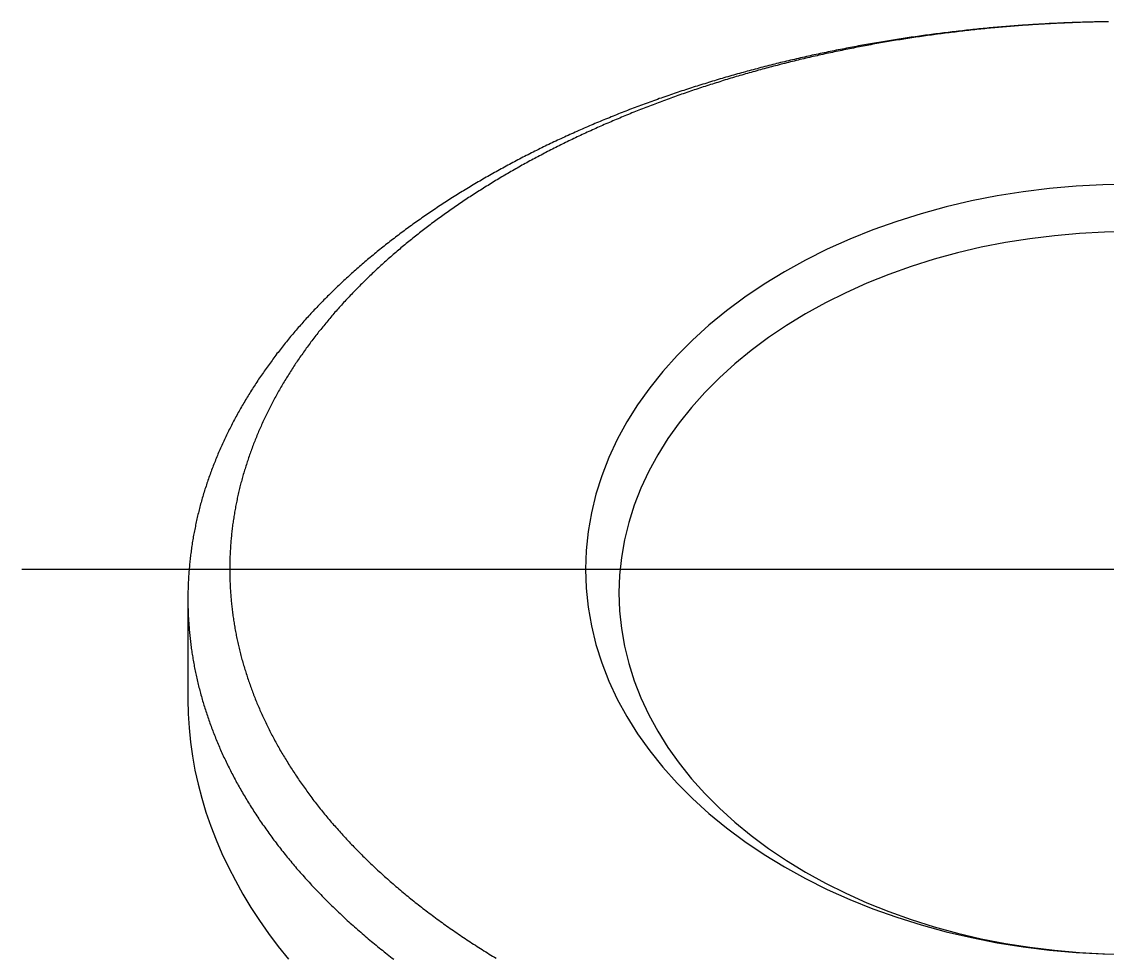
# Model space of a CAD drawing. Extents: x -12.1 to 78.5, y -19.1 to 57.9.
# Drawn here: x 52.01 to 64.98, y 44.72 to 55.91 of the extents above; entities that cross this region are included whole.
import ezdxf

# ---------------------------------------------------------------- set-up
doc = ezdxf.new("R2010")
doc.units = 0
doc.linetypes.add('CENTER', pattern=[50.8, 31.75, -6.35, 6.35, -6.35])
doc.layers.get('0').update_dxf_attribs({"linetype": 'CONTINUOUS'})
doc.layers.add('CENTER', color=1, linetype='CENTER')

msp = doc.modelspace()

# ---------------------------------------------------------------- linework, layer by layer
at = {"color": 7, "linetype": 'CONTINUOUS'}
msp.add_line((53.994, 49.015), (53.994, 47.813), dxfattribs=at)
at = {"color": 7}
for points in [[(64.983, 55.908, 0), (64.958, 55.907, 0), (64.933, 55.907, 0), (64.908, 55.907, 0), (64.883, 55.906, 0), (64.859, 55.906, 0), (64.834, 55.905, 0), (64.809, 55.904, 0), (64.784, 55.904, 0), (64.759, 55.903, 0), (64.734, 55.903, 0), (64.709, 55.902, 0), (64.684, 55.901, 0), (64.66, 55.9, 0), (64.635, 55.899, 0), (64.61, 55.899, 0), (64.585, 55.898, 0), (64.56, 55.897, 0), (64.535, 55.896, 0), (64.51, 55.895, 0), (64.486, 55.894, 0), (64.461, 55.893, 0), (64.436, 55.892, 0), (64.411, 55.891, 0), (64.386, 55.889, 0), (64.361, 55.888, 0), (64.337, 55.887, 0), (64.312, 55.886, 0), (64.287, 55.885, 0), (64.262, 55.883, 0), (64.237, 55.882, 0), (64.212, 55.88, 0), (64.188, 55.879, 0), (64.163, 55.878, 0), (64.138, 55.876, 0), (64.113, 55.875, 0), (64.088, 55.873, 0), (64.064, 55.871, 0), (64.039, 55.87, 0), (64.014, 55.868, 0), (63.989, 55.867, 0), (63.965, 55.865, 0), (63.94, 55.863, 0), (63.915, 55.861, 0), (63.89, 55.859, 0), (63.865, 55.858, 0), (63.841, 55.856, 0), (63.816, 55.854, 0), (63.791, 55.852, 0), (63.767, 55.85, 0), (63.742, 55.848, 0), (63.717, 55.846, 0), (63.692, 55.844, 0), (63.668, 55.842, 0), (63.643, 55.839, 0), (63.618, 55.837, 0), (63.594, 55.835, 0), (63.569, 55.833, 0), (63.544, 55.83, 0), (63.52, 55.828, 0), (63.495, 55.826, 0), (63.47, 55.823, 0), (63.446, 55.821, 0), (63.421, 55.818, 0), (63.396, 55.816, 0), (63.372, 55.813, 0), (63.347, 55.811, 0), (63.322, 55.808, 0), (63.298, 55.806, 0), (63.273, 55.803, 0), (63.249, 55.8, 0), (63.224, 55.797, 0), (63.2, 55.795, 0), (63.175, 55.792, 0), (63.15, 55.789, 0), (63.126, 55.786, 0), (63.101, 55.783, 0), (63.077, 55.78, 0), (63.052, 55.777, 0), (63.028, 55.774, 0), (63.003, 55.771, 0), (62.979, 55.768, 0), (62.954, 55.765, 0), (62.93, 55.762, 0), (62.905, 55.759, 0), (62.881, 55.756, 0), (62.856, 55.752, 0), (62.832, 55.749, 0), (62.807, 55.746, 0), (62.783, 55.742, 0), (62.758, 55.739, 0), (62.734, 55.736, 0), (62.71, 55.732, 0), (62.685, 55.729, 0), (62.661, 55.725, 0), (62.636, 55.722, 0), (62.612, 55.718, 0), (62.588, 55.715, 0), (62.563, 55.711, 0), (62.539, 55.707, 0), (62.515, 55.704, 0), (62.49, 55.7, 0), (62.466, 55.696, 0), (62.442, 55.692, 0), (62.417, 55.688, 0), (62.393, 55.684, 0), (62.369, 55.681, 0), (62.345, 55.677, 0), (62.32, 55.673, 0), (62.296, 55.669, 0), (62.272, 55.665, 0), (62.248, 55.66, 0), (62.223, 55.656, 0), (62.199, 55.652, 0), (62.175, 55.648, 0), (62.151, 55.644, 0), (62.127, 55.64, 0), (62.103, 55.635, 0), (62.078, 55.631, 0), (62.054, 55.627, 0), (62.03, 55.622, 0), (62.006, 55.618, 0), (61.982, 55.613, 0), (61.958, 55.609, 0), (61.934, 55.604, 0), (61.91, 55.6, 0), (61.886, 55.595, 0), (61.862, 55.591, 0), (61.838, 55.586, 0), (61.814, 55.581, 0), (61.79, 55.577, 0), (61.766, 55.572, 0), (61.742, 55.567, 0), (61.718, 55.562, 0), (61.694, 55.557, 0), (61.67, 55.552, 0), (61.646, 55.547, 0), (61.622, 55.542, 0), (61.598, 55.538, 0), (61.574, 55.532, 0), (61.55, 55.527, 0), (61.527, 55.522, 0), (61.503, 55.517, 0), (61.479, 55.512, 0), (61.455, 55.507, 0), (61.431, 55.502, 0), (61.408, 55.496, 0), (61.384, 55.491, 0), (61.36, 55.486, 0), (61.336, 55.48, 0), (61.313, 55.475, 0), (61.289, 55.469, 0), (61.265, 55.464, 0), (61.242, 55.458, 0), (61.218, 55.453, 0), (61.194, 55.447, 0), (61.171, 55.442, 0), (61.147, 55.436, 0), (61.123, 55.43, 0), (61.1, 55.425, 0), (61.076, 55.419, 0), (61.053, 55.413, 0), (61.029, 55.407, 0), (61.006, 55.401, 0), (60.982, 55.396, 0), (60.959, 55.39, 0), (60.935, 55.384, 0), (60.912, 55.378, 0), (60.888, 55.372, 0), (60.865, 55.366, 0), (60.841, 55.36, 0), (60.818, 55.353, 0), (60.795, 55.347, 0), (60.771, 55.341, 0), (60.748, 55.335, 0), (60.725, 55.329, 0), (60.701, 55.322, 0), (60.678, 55.316, 0), (60.655, 55.31, 0), (60.631, 55.303, 0), (60.608, 55.297, 0), (60.585, 55.291, 0), (60.562, 55.284, 0), (60.539, 55.278, 0), (60.515, 55.271, 0), (60.492, 55.264, 0), (60.469, 55.258, 0), (60.446, 55.251, 0), (60.423, 55.244, 0), (60.4, 55.238, 0), (60.377, 55.231, 0), (60.354, 55.224, 0), (60.331, 55.217, 0), (60.308, 55.21, 0), (60.285, 55.203, 0), (60.262, 55.197, 0), (60.239, 55.19, 0), (60.216, 55.183, 0), (60.193, 55.175, 0), (60.17, 55.168, 0), (60.147, 55.161, 0), (60.124, 55.154, 0), (60.101, 55.147, 0), (60.079, 55.14, 0), (60.056, 55.133, 0), (60.033, 55.125, 0), (60.01, 55.118, 0), (59.987, 55.111, 0), (59.965, 55.103, 0), (59.942, 55.096, 0), (59.919, 55.088, 0), (59.897, 55.081, 0), (59.874, 55.073, 0), (59.852, 55.066, 0), (59.829, 55.058, 0), (59.806, 55.051, 0), (59.784, 55.043, 0), (59.761, 55.035, 0), (59.739, 55.028, 0), (59.716, 55.02, 0), (59.694, 55.012, 0), (59.671, 55.004, 0), (59.649, 54.996, 0), (59.626, 54.989, 0), (59.604, 54.98, 0), (59.582, 54.973, 0), (59.559, 54.965, 0), (59.537, 54.956, 0), (59.515, 54.949, 0), (59.492, 54.94, 0), (59.47, 54.932, 0), (59.448, 54.924, 0), (59.426, 54.916, 0), (59.404, 54.908, 0), (59.381, 54.899, 0), (59.359, 54.891, 0), (59.337, 54.883, 0), (59.315, 54.874, 0), (59.293, 54.866, 0), (59.271, 54.858, 0), (59.249, 54.849, 0), (59.227, 54.84, 0), (59.205, 54.832, 0), (59.183, 54.823, 0), (59.161, 54.815, 0), (59.139, 54.806, 0), (59.117, 54.797, 0), (59.095, 54.789, 0), (59.074, 54.78, 0), (59.052, 54.771, 0), (59.03, 54.762, 0), (59.008, 54.754, 0), (58.986, 54.745, 0), (58.965, 54.736, 0), (58.943, 54.727, 0), (58.922, 54.718, 0), (58.9, 54.709, 0), (58.878, 54.7, 0), (58.857, 54.691, 0), (58.835, 54.681, 0), (58.814, 54.672, 0), (58.792, 54.663, 0), (58.771, 54.654, 0), (58.749, 54.645, 0), (58.728, 54.635, 0), (58.707, 54.626, 0), (58.685, 54.617, 0), (58.664, 54.607, 0), (58.643, 54.598, 0), (58.621, 54.588, 0), (58.6, 54.579, 0), (58.579, 54.569, 0), (58.558, 54.56, 0), (58.537, 54.55, 0), (58.516, 54.54, 0), (58.494, 54.531, 0), (58.473, 54.521, 0), (58.452, 54.511, 0), (58.431, 54.502, 0), (58.41, 54.492, 0), (58.389, 54.482, 0), (58.368, 54.472, 0), (58.348, 54.462, 0), (58.327, 54.452, 0), (58.306, 54.442, 0), (58.285, 54.432, 0), (58.264, 54.422, 0), (58.244, 54.412, 0), (58.223, 54.402, 0), (58.202, 54.392, 0), (58.182, 54.382, 0), (58.161, 54.372, 0), (58.141, 54.361, 0), (58.12, 54.351, 0), (58.1, 54.341, 0), (58.079, 54.33, 0), (58.059, 54.32, 0), (58.038, 54.31, 0), (58.018, 54.299, 0), (57.998, 54.289, 0), (57.977, 54.278, 0), (57.957, 54.268, 0), (57.937, 54.257, 0), (57.917, 54.247, 0), (57.897, 54.236, 0), (57.876, 54.225, 0), (57.856, 54.215, 0), (57.836, 54.204, 0), (57.816, 54.193, 0), (57.796, 54.182, 0), (57.776, 54.172, 0), (57.756, 54.161, 0), (57.736, 54.15, 0), (57.717, 54.139, 0), (57.697, 54.128, 0), (57.677, 54.117, 0), (57.657, 54.106, 0), (57.638, 54.095, 0), (57.618, 54.084, 0), (57.598, 54.072, 0), (57.579, 54.061, 0), (57.559, 54.05, 0), (57.54, 54.039, 0), (57.52, 54.028, 0), (57.501, 54.017, 0), (57.481, 54.005, 0), (57.462, 53.994, 0), (57.443, 53.982, 0), (57.423, 53.971, 0), (57.404, 53.96, 0), (57.385, 53.948, 0), (57.366, 53.937, 0), (57.346, 53.925, 0), (57.327, 53.913, 0), (57.308, 53.902, 0), (57.289, 53.89, 0), (57.27, 53.879, 0), (57.251, 53.867, 0), (57.232, 53.855, 0), (57.214, 53.843, 0), (57.195, 53.832, 0), (57.176, 53.82, 0), (57.157, 53.808, 0), (57.138, 53.796, 0), (57.12, 53.784, 0), (57.101, 53.772, 0), (57.083, 53.76, 0), (57.064, 53.748, 0), (57.045, 53.736, 0), (57.027, 53.724, 0), (57.008, 53.712, 0), (56.99, 53.7, 0), (56.972, 53.688, 0), (56.953, 53.675, 0), (56.935, 53.663, 0), (56.917, 53.651, 0), (56.899, 53.639, 0), (56.881, 53.626, 0), (56.862, 53.614, 0), (56.844, 53.602, 0), (56.826, 53.589, 0), (56.808, 53.577, 0), (56.791, 53.564, 0), (56.773, 53.552, 0), (56.755, 53.539, 0), (56.737, 53.526, 0), (56.719, 53.514, 0), (56.701, 53.501, 0), (56.684, 53.489, 0), (56.666, 53.476, 0), (56.648, 53.463, 0), (56.631, 53.45, 0), (56.614, 53.438, 0), (56.596, 53.425, 0), (56.579, 53.412, 0), (56.561, 53.399, 0), (56.544, 53.386, 0), (56.527, 53.373, 0), (56.509, 53.36, 0), (56.492, 53.347, 0), (56.475, 53.334, 0), (56.458, 53.321, 0), (56.441, 53.308, 0), (56.424, 53.295, 0), (56.407, 53.282, 0), (56.39, 53.268, 0), (56.373, 53.255, 0), (56.356, 53.242, 0), (56.34, 53.229, 0), (56.323, 53.215, 0), (56.306, 53.202, 0), (56.289, 53.188, 0), (56.273, 53.175, 0), (56.256, 53.162, 0), (56.24, 53.148, 0), (56.223, 53.135, 0), (56.207, 53.121, 0), (56.191, 53.108, 0), (56.174, 53.094, 0), (56.158, 53.08, 0), (56.142, 53.067, 0), (56.126, 53.053, 0), (56.109, 53.039, 0), (56.093, 53.026, 0), (56.077, 53.012, 0), (56.061, 52.998, 0), (56.045, 52.984, 0), (56.03, 52.97, 0), (56.014, 52.956, 0), (55.998, 52.943, 0), (55.982, 52.929, 0), (55.967, 52.915, 0), (55.951, 52.901, 0), (55.935, 52.887, 0), (55.92, 52.873, 0), (55.904, 52.858, 0), (55.889, 52.844, 0), (55.873, 52.83, 0), (55.858, 52.816, 0), (55.843, 52.802, 0), (55.828, 52.788, 0), (55.812, 52.773, 0), (55.797, 52.759, 0), (55.782, 52.745, 0), (55.767, 52.73, 0), (55.752, 52.716, 0), (55.737, 52.701, 0), (55.722, 52.687, 0), (55.708, 52.672, 0), (55.693, 52.658, 0), (55.678, 52.643, 0), (55.663, 52.629, 0), (55.649, 52.614, 0), (55.634, 52.6, 0), (55.62, 52.585, 0), (55.605, 52.57, 0), (55.591, 52.556, 0), (55.576, 52.541, 0), (55.562, 52.526, 0), (55.548, 52.511, 0), (55.534, 52.496, 0), (55.52, 52.481, 0), (55.505, 52.467, 0), (55.491, 52.452, 0), (55.477, 52.437, 0), (55.464, 52.422, 0), (55.45, 52.407, 0), (55.436, 52.392, 0), (55.422, 52.377, 0), (55.408, 52.362, 0), (55.395, 52.346, 0), (55.381, 52.331, 0), (55.367, 52.316, 0), (55.354, 52.301, 0), (55.341, 52.286, 0), (55.327, 52.27, 0), (55.314, 52.255, 0), (55.301, 52.24, 0), (55.287, 52.224, 0), (55.274, 52.209, 0), (55.261, 52.194, 0), (55.248, 52.178, 0), (55.235, 52.163, 0), (55.222, 52.147, 0), (55.209, 52.132, 0), (55.197, 52.116, 0), (55.184, 52.101, 0), (55.171, 52.085, 0), (55.158, 52.069, 0), (55.146, 52.054, 0), (55.133, 52.038, 0), (55.121, 52.023, 0), (55.108, 52.007, 0), (55.096, 51.991, 0), (55.084, 51.975, 0), (55.072, 51.959, 0), (55.059, 51.944, 0), (55.047, 51.928, 0), (55.035, 51.912, 0), (55.023, 51.896, 0), (55.011, 51.88, 0), (55, 51.864, 0), (54.988, 51.848, 0), (54.976, 51.832, 0), (54.965, 51.816, 0), (54.953, 51.8, 0), (54.941, 51.784, 0), (54.93, 51.768, 0), (54.918, 51.752, 0), (54.907, 51.736, 0), (54.896, 51.719, 0), (54.885, 51.703, 0), (54.873, 51.687, 0), (54.862, 51.671, 0), (54.851, 51.654, 0), (54.84, 51.638, 0), (54.829, 51.622, 0), (54.819, 51.605, 0), (54.808, 51.589, 0), (54.797, 51.573, 0), (54.786, 51.556, 0), (54.776, 51.54, 0), (54.765, 51.523, 0), (54.755, 51.507, 0), (54.744, 51.49, 0), (54.734, 51.474, 0), (54.724, 51.457, 0), (54.714, 51.441, 0), (54.703, 51.424, 0), (54.693, 51.408, 0), (54.683, 51.391, 0), (54.673, 51.374, 0), (54.663, 51.358, 0), (54.654, 51.341, 0), (54.644, 51.324, 0), (54.634, 51.308, 0), (54.625, 51.291, 0), (54.615, 51.274, 0), (54.606, 51.257, 0), (54.596, 51.24, 0), (54.587, 51.224, 0), (54.578, 51.207, 0), (54.569, 51.19, 0), (54.559, 51.173, 0), (54.55, 51.156, 0), (54.541, 51.139, 0), (54.532, 51.122, 0), (54.524, 51.105, 0), (54.515, 51.088, 0), (54.506, 51.071, 0), (54.498, 51.054, 0), (54.489, 51.037, 0), (54.48, 51.02, 0), (54.472, 51.003, 0), (54.464, 50.986, 0), (54.456, 50.969, 0), (54.447, 50.952, 0), (54.439, 50.935, 0), (54.431, 50.918, 0), (54.423, 50.9, 0), (54.415, 50.883, 0), (54.407, 50.866, 0), (54.4, 50.849, 0), (54.392, 50.832, 0), (54.384, 50.814, 0), (54.377, 50.797, 0), (54.369, 50.78, 0), (54.362, 50.763, 0), (54.354, 50.745, 0), (54.347, 50.728, 0), (54.34, 50.711, 0), (54.333, 50.693, 0), (54.325, 50.676, 0), (54.319, 50.658, 0), (54.312, 50.641, 0), (54.305, 50.624, 0), (54.298, 50.606, 0), (54.291, 50.589, 0), (54.285, 50.571, 0), (54.278, 50.554, 0), (54.272, 50.536, 0), (54.265, 50.519, 0), (54.259, 50.501, 0), (54.252, 50.484, 0), (54.246, 50.466, 0), (54.24, 50.449, 0), (54.234, 50.431, 0), (54.228, 50.414, 0), (54.222, 50.396, 0), (54.216, 50.378, 0), (54.211, 50.361, 0), (54.205, 50.343, 0), (54.199, 50.326, 0), (54.194, 50.308, 0), (54.188, 50.29, 0), (54.183, 50.273, 0), (54.178, 50.255, 0), (54.172, 50.237, 0), (54.167, 50.22, 0), (54.162, 50.202, 0), (54.157, 50.184, 0), (54.152, 50.166, 0), (54.147, 50.149, 0), (54.142, 50.131, 0), (54.138, 50.113, 0), (54.133, 50.096, 0), (54.129, 50.078, 0), (54.124, 50.06, 0), (54.12, 50.042, 0), (54.115, 50.024, 0), (54.111, 50.007, 0), (54.107, 49.989, 0), (54.103, 49.971, 0), (54.099, 49.953, 0), (54.095, 49.935, 0), (54.091, 49.917, 0), (54.087, 49.9, 0), (54.084, 49.882, 0), (54.08, 49.864, 0), (54.076, 49.846, 0), (54.073, 49.828, 0), (54.069, 49.81, 0), (54.066, 49.792, 0), (54.063, 49.775, 0), (54.059, 49.757, 0), (54.056, 49.739, 0), (54.053, 49.721, 0), (54.05, 49.703, 0), (54.047, 49.685, 0), (54.045, 49.667, 0), (54.042, 49.649, 0), (54.039, 49.631, 0), (54.037, 49.613, 0), (54.034, 49.595, 0), (54.032, 49.578, 0), (54.029, 49.559, 0), (54.027, 49.542, 0), (54.025, 49.524, 0), (54.023, 49.506, 0), (54.021, 49.488, 0), (54.019, 49.47, 0), (54.017, 49.452, 0), (54.015, 49.434, 0), (54.013, 49.416, 0), (54.012, 49.398, 0), (54.01, 49.38, 0), (54.008, 49.362, 0), (54.007, 49.344, 0), (54.006, 49.326, 0), (54.004, 49.308, 0), (54.003, 49.29, 0), (54.002, 49.272, 0), (54.001, 49.254, 0), (54, 49.236, 0), (53.999, 49.218, 0), (53.998, 49.2, 0), (53.998, 49.182, 0), (53.997, 49.164, 0), (53.996, 49.146, 0), (53.996, 49.128, 0), (53.995, 49.11, 0), (53.995, 49.092, 0), (53.995, 49.074, 0), (53.994, 49.056, 0), (53.994, 49.038, 0), (53.994, 49.02, 0), (53.994, 49.002, 0), (53.994, 48.984, 0), (53.995, 48.966, 0), (53.995, 48.948, 0), (53.995, 48.93, 0), (53.995, 48.912, 0), (53.996, 48.894, 0), (53.996, 48.876, 0), (53.997, 48.858, 0), (53.998, 48.84, 0), (53.999, 48.822, 0), (53.999, 48.804, 0), (54.001, 48.786, 0), (54.002, 48.768, 0), (54.003, 48.75, 0), (54.004, 48.732, 0), (54.005, 48.714, 0), (54.006, 48.696, 0), (54.008, 48.678, 0), (54.009, 48.66, 0), (54.011, 48.642, 0), (54.012, 48.624, 0), (54.014, 48.606, 0), (54.016, 48.588, 0), (54.018, 48.57, 0), (54.02, 48.552, 0), (54.022, 48.534, 0), (54.024, 48.516, 0), (54.026, 48.498, 0), (54.028, 48.48, 0), (54.031, 48.462, 0), (54.033, 48.444, 0), (54.035, 48.426, 0), (54.038, 48.408, 0), (54.041, 48.39, 0), (54.043, 48.372, 0), (54.046, 48.354, 0), (54.049, 48.336, 0), (54.052, 48.318, 0), (54.055, 48.3, 0), (54.058, 48.282, 0), (54.061, 48.264, 0), (54.065, 48.246, 0), (54.068, 48.228, 0), (54.071, 48.21, 0), (54.075, 48.192, 0), (54.078, 48.174, 0), (54.082, 48.156, 0), (54.086, 48.138, 0), (54.089, 48.12, 0), (54.093, 48.103, 0), (54.097, 48.085, 0), (54.101, 48.067, 0), (54.105, 48.049, 0), (54.109, 48.031, 0), (54.114, 48.013, 0), (54.118, 47.995, 0), (54.123, 47.977, 0), (54.127, 47.959, 0), (54.132, 47.941, 0), (54.136, 47.923, 0), (54.141, 47.906, 0), (54.146, 47.888, 0), (54.151, 47.87, 0), (54.156, 47.852, 0), (54.161, 47.834, 0), (54.166, 47.816, 0), (54.171, 47.798, 0), (54.176, 47.78, 0), (54.181, 47.763, 0), (54.187, 47.745, 0), (54.193, 47.727, 0), (54.198, 47.709, 0), (54.204, 47.691, 0), (54.209, 47.673, 0), (54.215, 47.656, 0), (54.221, 47.638, 0), (54.227, 47.62, 0), (54.233, 47.602, 0), (54.239, 47.584, 0), (54.245, 47.566, 0), (54.252, 47.549, 0), (54.258, 47.531, 0), (54.265, 47.513, 0), (54.271, 47.495, 0), (54.278, 47.477, 0), (54.284, 47.46, 0), (54.291, 47.442, 0), (54.298, 47.424, 0), (54.305, 47.407, 0), (54.312, 47.389, 0), (54.319, 47.371, 0), (54.326, 47.353, 0), (54.333, 47.336, 0), (54.341, 47.318, 0), (54.348, 47.3, 0), (54.355, 47.282, 0), (54.363, 47.265, 0), (54.371, 47.247, 0), (54.378, 47.229, 0), (54.386, 47.212, 0), (54.394, 47.194, 0), (54.402, 47.176, 0), (54.41, 47.159, 0), (54.418, 47.141, 0), (54.426, 47.123, 0), (54.434, 47.106, 0), (54.443, 47.088, 0), (54.451, 47.071, 0), (54.46, 47.053, 0), (54.468, 47.035, 0), (54.477, 47.018, 0), (54.486, 47, 0), (54.494, 46.983, 0), (54.503, 46.965, 0), (54.512, 46.948, 0), (54.521, 46.93, 0), (54.53, 46.913, 0), (54.539, 46.895, 0), (54.549, 46.877, 0), (54.558, 46.86, 0), (54.568, 46.843, 0), (54.577, 46.825, 0), (54.587, 46.807, 0), (54.596, 46.79, 0), (54.606, 46.773, 0), (54.616, 46.755, 0), (54.626, 46.738, 0), (54.636, 46.72, 0), (54.646, 46.703, 0), (54.656, 46.685, 0), (54.666, 46.668, 0), (54.677, 46.651, 0), (54.687, 46.633, 0), (54.697, 46.616, 0), (54.708, 46.599, 0), (54.719, 46.581, 0), (54.729, 46.564, 0), (54.74, 46.547, 0), (54.751, 46.529, 0), (54.762, 46.512, 0), (54.773, 46.495, 0), (54.784, 46.477, 0), (54.795, 46.46, 0), (54.807, 46.443, 0), (54.818, 46.426, 0), (54.829, 46.408, 0), (54.841, 46.391, 0), (54.852, 46.374, 0), (54.864, 46.357, 0), (54.876, 46.34, 0), (54.888, 46.323, 0), (54.9, 46.306, 0), (54.912, 46.288, 0), (54.924, 46.271, 0), (54.936, 46.254, 0), (54.948, 46.237, 0), (54.961, 46.22, 0), (54.973, 46.203, 0), (54.985, 46.186, 0), (54.998, 46.169, 0), (55.011, 46.152, 0), (55.023, 46.135, 0), (55.036, 46.118, 0), (55.049, 46.101, 0), (55.062, 46.084, 0), (55.075, 46.067, 0), (55.088, 46.05, 0), (55.101, 46.033, 0), (55.114, 46.016, 0), (55.128, 45.999, 0), (55.141, 45.982, 0), (55.155, 45.965, 0), (55.168, 45.949, 0), (55.182, 45.932, 0), (55.196, 45.915, 0), (55.21, 45.898, 0), (55.224, 45.882, 0), (55.238, 45.865, 0), (55.252, 45.848, 0), (55.266, 45.831, 0), (55.28, 45.815, 0), (55.294, 45.798, 0), (55.309, 45.781, 0), (55.323, 45.764, 0), (55.338, 45.748, 0), (55.353, 45.731, 0), (55.367, 45.715, 0), (55.382, 45.698, 0), (55.397, 45.681, 0), (55.412, 45.665, 0), (55.427, 45.648, 0), (55.442, 45.632, 0), (55.458, 45.615, 0), (55.473, 45.599, 0), (55.488, 45.582, 0), (55.504, 45.566, 0), (55.519, 45.549, 0), (55.535, 45.533, 0), (55.551, 45.517, 0), (55.566, 45.5, 0), (55.582, 45.484, 0), (55.598, 45.467, 0), (55.614, 45.451, 0), (55.63, 45.435, 0), (55.647, 45.419, 0), (55.663, 45.402, 0), (55.679, 45.386, 0), (55.696, 45.37, 0), (55.712, 45.354, 0), (55.729, 45.337, 0), (55.745, 45.321, 0), (55.762, 45.305, 0), (55.779, 45.289, 0), (55.796, 45.273, 0), (55.813, 45.257, 0), (55.83, 45.241, 0), (55.847, 45.225, 0), (55.864, 45.209, 0), (55.882, 45.193, 0), (55.899, 45.177, 0), (55.916, 45.161, 0), (55.934, 45.145, 0), (55.951, 45.13, 0), (55.969, 45.114, 0), (55.987, 45.098, 0), (56.005, 45.082, 0), (56.023, 45.066, 0), (56.04, 45.051, 0), (56.059, 45.035, 0), (56.077, 45.019, 0), (56.095, 45.004, 0), (56.113, 44.988, 0), (56.131, 44.973, 0), (56.15, 44.957, 0), (56.168, 44.941, 0), (56.187, 44.926, 0), (56.206, 44.911, 0), (56.224, 44.895, 0), (56.243, 44.88, 0), (56.262, 44.864, 0), (56.281, 44.849, 0), (56.3, 44.834, 0), (56.319, 44.819, 0), (56.338, 44.803, 0), (56.357, 44.788, 0), (56.377, 44.773, 0), (56.396, 44.758, 0), (56.415, 44.743, 0), (56.435, 44.727, 0), (56.454, 44.712, 0)], [(64.993, 55.908, 0), (64.969, 55.907, 0), (64.945, 55.907, 0), (64.921, 55.907, 0), (64.897, 55.906, 0), (64.873, 55.906, 0), (64.85, 55.905, 0), (64.826, 55.905, 0), (64.802, 55.904, 0), (64.778, 55.903, 0), (64.754, 55.903, 0), (64.73, 55.902, 0), (64.706, 55.901, 0), (64.682, 55.901, 0), (64.658, 55.9, 0), (64.634, 55.899, 0), (64.61, 55.898, 0), (64.587, 55.897, 0), (64.563, 55.896, 0), (64.539, 55.895, 0), (64.515, 55.895, 0), (64.491, 55.894, 0), (64.467, 55.892, 0), (64.443, 55.891, 0), (64.419, 55.89, 0), (64.395, 55.889, 0), (64.371, 55.888, 0), (64.348, 55.887, 0), (64.324, 55.886, 0), (64.3, 55.884, 0), (64.276, 55.883, 0), (64.252, 55.882, 0), (64.228, 55.88, 0), (64.204, 55.879, 0), (64.181, 55.877, 0), (64.157, 55.876, 0), (64.133, 55.874, 0), (64.109, 55.873, 0), (64.085, 55.871, 0), (64.061, 55.87, 0), (64.038, 55.868, 0), (64.014, 55.867, 0), (63.99, 55.865, 0), (63.966, 55.863, 0), (63.943, 55.861, 0), (63.919, 55.86, 0), (63.895, 55.858, 0), (63.871, 55.856, 0), (63.847, 55.854, 0), (63.824, 55.852, 0), (63.8, 55.85, 0), (63.776, 55.848, 0), (63.752, 55.846, 0), (63.729, 55.844, 0), (63.705, 55.842, 0), (63.681, 55.84, 0), (63.657, 55.838, 0), (63.634, 55.836, 0), (63.61, 55.834, 0), (63.586, 55.831, 0), (63.562, 55.829, 0), (63.539, 55.827, 0), (63.515, 55.824, 0), (63.491, 55.822, 0), (63.468, 55.82, 0), (63.444, 55.817, 0), (63.42, 55.815, 0), (63.397, 55.812, 0), (63.373, 55.81, 0), (63.349, 55.807, 0), (63.326, 55.804, 0), (63.302, 55.802, 0), (63.279, 55.799, 0), (63.255, 55.797, 0), (63.231, 55.794, 0), (63.208, 55.791, 0), (63.184, 55.788, 0), (63.161, 55.785, 0), (63.137, 55.783, 0), (63.113, 55.78, 0), (63.09, 55.777, 0), (63.066, 55.774, 0), (63.043, 55.771, 0), (63.019, 55.768, 0), (62.996, 55.765, 0), (62.972, 55.762, 0), (62.949, 55.759, 0), (62.925, 55.755, 0), (62.902, 55.752, 0), (62.878, 55.749, 0), (62.855, 55.746, 0), (62.831, 55.742, 0), (62.808, 55.739, 0), (62.784, 55.736, 0), (62.761, 55.733, 0), (62.737, 55.729, 0), (62.714, 55.726, 0), (62.691, 55.722, 0), (62.667, 55.719, 0), (62.644, 55.715, 0), (62.62, 55.712, 0), (62.597, 55.708, 0), (62.574, 55.704, 0), (62.55, 55.701, 0), (62.527, 55.697, 0), (62.504, 55.693, 0), (62.48, 55.69, 0), (62.457, 55.686, 0), (62.434, 55.682, 0), (62.411, 55.678, 0), (62.387, 55.674, 0), (62.364, 55.67, 0), (62.341, 55.666, 0), (62.318, 55.662, 0), (62.294, 55.658, 0), (62.271, 55.654, 0), (62.248, 55.65, 0), (62.225, 55.646, 0), (62.202, 55.642, 0), (62.178, 55.638, 0), (62.155, 55.633, 0), (62.132, 55.629, 0), (62.109, 55.625, 0), (62.086, 55.621, 0), (62.063, 55.616, 0), (62.04, 55.612, 0), (62.017, 55.608, 0), (61.993, 55.603, 0), (61.97, 55.599, 0), (61.947, 55.594, 0), (61.924, 55.59, 0), (61.901, 55.585, 0), (61.878, 55.58, 0), (61.855, 55.576, 0), (61.832, 55.571, 0), (61.809, 55.566, 0), (61.786, 55.562, 0), (61.763, 55.557, 0), (61.74, 55.552, 0), (61.718, 55.547, 0), (61.695, 55.542, 0), (61.672, 55.538, 0), (61.649, 55.533, 0), (61.626, 55.528, 0), (61.603, 55.523, 0), (61.58, 55.518, 0), (61.558, 55.513, 0), (61.535, 55.508, 0), (61.512, 55.502, 0), (61.489, 55.497, 0), (61.466, 55.492, 0), (61.444, 55.487, 0), (61.421, 55.481, 0), (61.398, 55.476, 0), (61.376, 55.471, 0), (61.353, 55.466, 0), (61.33, 55.46, 0), (61.307, 55.455, 0), (61.285, 55.449, 0), (61.262, 55.444, 0), (61.24, 55.438, 0), (61.217, 55.433, 0), (61.194, 55.427, 0), (61.172, 55.422, 0), (61.149, 55.416, 0), (61.127, 55.41, 0), (61.104, 55.405, 0), (61.082, 55.399, 0), (61.059, 55.393, 0), (61.037, 55.387, 0), (61.014, 55.382, 0), (60.992, 55.376, 0), (60.969, 55.37, 0), (60.947, 55.364, 0), (60.925, 55.358, 0), (60.902, 55.352, 0), (60.88, 55.346, 0), (60.858, 55.34, 0), (60.835, 55.334, 0), (60.813, 55.328, 0), (60.791, 55.321, 0), (60.768, 55.315, 0), (60.746, 55.309, 0), (60.724, 55.303, 0), (60.702, 55.296, 0), (60.679, 55.29, 0), (60.657, 55.284, 0), (60.635, 55.277, 0), (60.613, 55.271, 0), (60.591, 55.264, 0), (60.569, 55.258, 0), (60.547, 55.252, 0), (60.525, 55.245, 0), (60.502, 55.238, 0), (60.48, 55.232, 0), (60.459, 55.225, 0), (60.437, 55.218, 0), (60.414, 55.212, 0), (60.392, 55.205, 0), (60.371, 55.198, 0), (60.349, 55.191, 0), (60.327, 55.184, 0), (60.305, 55.178, 0), (60.283, 55.171, 0), (60.261, 55.164, 0), (60.239, 55.157, 0), (60.218, 55.15, 0), (60.196, 55.143, 0), (60.174, 55.136, 0), (60.152, 55.129, 0), (60.13, 55.121, 0), (60.109, 55.114, 0), (60.087, 55.107, 0), (60.065, 55.1, 0), (60.044, 55.093, 0), (60.022, 55.085, 0), (60.001, 55.078, 0), (59.979, 55.071, 0), (59.957, 55.063, 0), (59.936, 55.056, 0), (59.914, 55.048, 0), (59.893, 55.041, 0), (59.871, 55.033, 0), (59.85, 55.026, 0), (59.828, 55.018, 0), (59.807, 55.011, 0), (59.786, 55.003, 0), (59.764, 54.995, 0), (59.743, 54.987, 0), (59.722, 54.98, 0), (59.7, 54.972, 0), (59.679, 54.964, 0), (59.658, 54.956, 0), (59.636, 54.948, 0), (59.615, 54.94, 0), (59.594, 54.932, 0), (59.573, 54.925, 0), (59.552, 54.916, 0), (59.531, 54.908, 0), (59.51, 54.9, 0), (59.489, 54.892, 0), (59.467, 54.884, 0), (59.446, 54.876, 0), (59.425, 54.868, 0), (59.404, 54.859, 0), (59.383, 54.851, 0), (59.362, 54.843, 0), (59.342, 54.834, 0), (59.321, 54.826, 0), (59.3, 54.818, 0), (59.279, 54.809, 0), (59.258, 54.801, 0), (59.237, 54.792, 0), (59.217, 54.784, 0), (59.196, 54.775, 0), (59.175, 54.767, 0), (59.155, 54.758, 0), (59.134, 54.749, 0), (59.113, 54.741, 0), (59.093, 54.732, 0), (59.072, 54.723, 0), (59.052, 54.714, 0), (59.031, 54.706, 0), (59.011, 54.697, 0), (58.99, 54.688, 0), (58.97, 54.679, 0), (58.949, 54.67, 0), (58.929, 54.661, 0), (58.908, 54.652, 0), (58.888, 54.643, 0), (58.868, 54.634, 0), (58.848, 54.625, 0), (58.827, 54.615, 0), (58.807, 54.606, 0), (58.787, 54.597, 0), (58.767, 54.588, 0), (58.747, 54.579, 0), (58.727, 54.569, 0), (58.707, 54.56, 0), (58.687, 54.551, 0), (58.667, 54.541, 0), (58.647, 54.532, 0), (58.627, 54.522, 0), (58.607, 54.513, 0), (58.587, 54.503, 0), (58.567, 54.494, 0), (58.547, 54.484, 0), (58.527, 54.475, 0), (58.508, 54.465, 0), (58.488, 54.455, 0), (58.468, 54.446, 0), (58.449, 54.436, 0), (58.429, 54.426, 0), (58.409, 54.416, 0), (58.39, 54.406, 0), (58.37, 54.397, 0), (58.351, 54.387, 0), (58.331, 54.377, 0), (58.312, 54.367, 0), (58.292, 54.357, 0), (58.273, 54.347, 0), (58.254, 54.337, 0), (58.234, 54.327, 0), (58.215, 54.316, 0), (58.196, 54.306, 0), (58.177, 54.296, 0), (58.157, 54.286, 0), (58.138, 54.276, 0), (58.119, 54.265, 0), (58.1, 54.255, 0), (58.081, 54.245, 0), (58.062, 54.234, 0), (58.043, 54.224, 0), (58.024, 54.214, 0), (58.005, 54.203, 0), (57.986, 54.193, 0), (57.968, 54.182, 0), (57.949, 54.172, 0), (57.93, 54.161, 0), (57.911, 54.15, 0), (57.893, 54.14, 0), (57.874, 54.129, 0), (57.855, 54.118, 0), (57.837, 54.108, 0), (57.818, 54.097, 0), (57.8, 54.086, 0), (57.781, 54.075, 0), (57.763, 54.065, 0), (57.744, 54.054, 0), (57.726, 54.043, 0), (57.708, 54.032, 0), (57.69, 54.021, 0), (57.671, 54.01, 0), (57.653, 53.999, 0), (57.635, 53.988, 0), (57.617, 53.977, 0), (57.599, 53.965, 0), (57.581, 53.954, 0), (57.562, 53.943, 0), (57.544, 53.932, 0), (57.527, 53.921, 0), (57.509, 53.909, 0), (57.491, 53.898, 0), (57.473, 53.887, 0), (57.455, 53.876, 0), (57.437, 53.864, 0), (57.42, 53.853, 0), (57.402, 53.841, 0), (57.384, 53.83, 0), (57.367, 53.818, 0), (57.349, 53.807, 0), (57.332, 53.795, 0), (57.314, 53.784, 0), (57.297, 53.772, 0), (57.279, 53.76, 0), (57.262, 53.749, 0), (57.245, 53.737, 0), (57.227, 53.725, 0), (57.21, 53.713, 0), (57.193, 53.702, 0), (57.176, 53.69, 0), (57.159, 53.678, 0), (57.142, 53.666, 0), (57.125, 53.654, 0), (57.108, 53.642, 0), (57.091, 53.63, 0), (57.074, 53.618, 0), (57.057, 53.606, 0), (57.04, 53.594, 0), (57.023, 53.582, 0), (57.007, 53.57, 0), (56.99, 53.558, 0), (56.973, 53.546, 0), (56.957, 53.533, 0), (56.94, 53.521, 0), (56.924, 53.509, 0), (56.907, 53.497, 0), (56.891, 53.484, 0), (56.874, 53.472, 0), (56.858, 53.46, 0), (56.842, 53.447, 0), (56.825, 53.435, 0), (56.809, 53.422, 0), (56.793, 53.41, 0), (56.777, 53.397, 0), (56.761, 53.385, 0), (56.745, 53.372, 0), (56.729, 53.36, 0), (56.713, 53.347, 0), (56.697, 53.334, 0), (56.681, 53.322, 0), (56.665, 53.309, 0), (56.65, 53.296, 0), (56.634, 53.283, 0), (56.618, 53.271, 0), (56.602, 53.258, 0), (56.587, 53.245, 0), (56.571, 53.232, 0), (56.556, 53.219, 0), (56.54, 53.206, 0), (56.525, 53.193, 0), (56.51, 53.18, 0), (56.494, 53.167, 0), (56.479, 53.154, 0), (56.464, 53.141, 0), (56.449, 53.128, 0), (56.434, 53.115, 0), (56.419, 53.102, 0), (56.403, 53.089, 0), (56.389, 53.075, 0), (56.373, 53.062, 0), (56.359, 53.049, 0), (56.344, 53.035, 0), (56.329, 53.022, 0), (56.314, 53.009, 0), (56.3, 52.995, 0), (56.285, 52.982, 0), (56.27, 52.969, 0), (56.256, 52.955, 0), (56.241, 52.942, 0), (56.227, 52.928, 0), (56.212, 52.915, 0), (56.198, 52.901, 0), (56.184, 52.887, 0), (56.169, 52.874, 0), (56.155, 52.86, 0), (56.141, 52.846, 0), (56.127, 52.833, 0), (56.113, 52.819, 0), (56.099, 52.805, 0), (56.085, 52.791, 0), (56.071, 52.778, 0), (56.057, 52.764, 0), (56.043, 52.75, 0), (56.03, 52.736, 0), (56.016, 52.722, 0), (56.002, 52.708, 0), (55.989, 52.694, 0), (55.975, 52.68, 0), (55.962, 52.666, 0), (55.948, 52.652, 0), (55.935, 52.638, 0), (55.921, 52.624, 0), (55.908, 52.61, 0), (55.895, 52.596, 0), (55.882, 52.581, 0), (55.868, 52.567, 0), (55.855, 52.553, 0), (55.842, 52.539, 0), (55.829, 52.525, 0), (55.816, 52.51, 0), (55.803, 52.496, 0), (55.791, 52.481, 0), (55.778, 52.467, 0), (55.765, 52.453, 0), (55.752, 52.438, 0), (55.74, 52.424, 0), (55.727, 52.409, 0), (55.715, 52.395, 0), (55.702, 52.38, 0), (55.69, 52.365, 0), (55.678, 52.351, 0), (55.665, 52.336, 0), (55.653, 52.322, 0), (55.641, 52.307, 0), (55.629, 52.292, 0), (55.617, 52.278, 0), (55.605, 52.263, 0), (55.593, 52.248, 0), (55.581, 52.233, 0), (55.569, 52.218, 0), (55.557, 52.203, 0), (55.546, 52.189, 0), (55.534, 52.174, 0), (55.522, 52.159, 0), (55.511, 52.144, 0), (55.499, 52.129, 0), (55.488, 52.114, 0), (55.476, 52.099, 0), (55.465, 52.084, 0), (55.454, 52.069, 0), (55.443, 52.054, 0), (55.431, 52.038, 0), (55.42, 52.023, 0), (55.409, 52.008, 0), (55.398, 51.993, 0), (55.388, 51.978, 0), (55.377, 51.963, 0), (55.366, 51.947, 0), (55.355, 51.932, 0), (55.344, 51.917, 0), (55.334, 51.901, 0), (55.323, 51.886, 0), (55.313, 51.871, 0), (55.302, 51.855, 0), (55.292, 51.84, 0), (55.282, 51.825, 0), (55.271, 51.809, 0), (55.261, 51.794, 0), (55.251, 51.778, 0), (55.241, 51.763, 0), (55.231, 51.747, 0), (55.221, 51.732, 0), (55.211, 51.716, 0), (55.201, 51.701, 0), (55.192, 51.685, 0), (55.182, 51.669, 0), (55.172, 51.654, 0), (55.163, 51.638, 0), (55.153, 51.622, 0), (55.144, 51.607, 0), (55.134, 51.591, 0), (55.125, 51.575, 0), (55.116, 51.559, 0), (55.107, 51.544, 0), (55.097, 51.528, 0), (55.088, 51.512, 0), (55.079, 51.496, 0), (55.071, 51.48, 0), (55.062, 51.465, 0), (55.053, 51.449, 0), (55.044, 51.433, 0), (55.035, 51.417, 0), (55.027, 51.401, 0), (55.018, 51.385, 0), (55.01, 51.369, 0), (55.001, 51.353, 0), (54.993, 51.337, 0), (54.985, 51.321, 0), (54.977, 51.305, 0), (54.968, 51.289, 0), (54.96, 51.273, 0), (54.952, 51.257, 0), (54.944, 51.241, 0), (54.937, 51.225, 0), (54.929, 51.209, 0), (54.921, 51.192, 0), (54.913, 51.176, 0), (54.906, 51.16, 0), (54.898, 51.144, 0), (54.891, 51.128, 0), (54.883, 51.111, 0), (54.876, 51.095, 0), (54.869, 51.079, 0), (54.861, 51.063, 0), (54.854, 51.046, 0), (54.847, 51.03, 0), (54.84, 51.014, 0), (54.833, 50.997, 0), (54.826, 50.981, 0), (54.82, 50.965, 0), (54.813, 50.948, 0), (54.806, 50.932, 0), (54.8, 50.916, 0), (54.793, 50.899, 0), (54.787, 50.883, 0), (54.78, 50.866, 0), (54.774, 50.85, 0), (54.768, 50.834, 0), (54.761, 50.817, 0), (54.755, 50.801, 0), (54.749, 50.784, 0), (54.743, 50.768, 0), (54.737, 50.751, 0), (54.731, 50.735, 0), (54.726, 50.718, 0), (54.72, 50.702, 0), (54.714, 50.685, 0), (54.709, 50.668, 0), (54.703, 50.652, 0), (54.698, 50.635, 0), (54.693, 50.619, 0), (54.687, 50.602, 0), (54.682, 50.585, 0), (54.677, 50.569, 0), (54.672, 50.552, 0), (54.667, 50.536, 0), (54.662, 50.519, 0), (54.657, 50.502, 0), (54.652, 50.486, 0), (54.648, 50.469, 0), (54.643, 50.452, 0), (54.638, 50.435, 0), (54.634, 50.419, 0), (54.629, 50.402, 0), (54.625, 50.385, 0), (54.621, 50.369, 0), (54.617, 50.352, 0), (54.612, 50.335, 0), (54.608, 50.319, 0), (54.604, 50.302, 0), (54.6, 50.285, 0), (54.596, 50.268, 0), (54.593, 50.251, 0), (54.589, 50.235, 0), (54.585, 50.218, 0), (54.582, 50.201, 0), (54.578, 50.184, 0), (54.575, 50.167, 0), (54.571, 50.151, 0), (54.568, 50.134, 0), (54.565, 50.117, 0), (54.562, 50.1, 0), (54.559, 50.083, 0), (54.556, 50.066, 0), (54.553, 50.05, 0), (54.55, 50.033, 0), (54.547, 50.016, 0), (54.544, 49.999, 0), (54.542, 49.982, 0), (54.539, 49.965, 0), (54.537, 49.948, 0), (54.534, 49.932, 0), (54.532, 49.915, 0), (54.529, 49.898, 0), (54.527, 49.881, 0), (54.525, 49.864, 0), (54.523, 49.847, 0), (54.521, 49.83, 0), (54.519, 49.813, 0), (54.517, 49.796, 0), (54.516, 49.779, 0), (54.514, 49.763, 0), (54.512, 49.746, 0), (54.511, 49.729, 0), (54.509, 49.712, 0), (54.508, 49.695, 0), (54.506, 49.678, 0), (54.505, 49.661, 0), (54.504, 49.644, 0), (54.503, 49.627, 0), (54.502, 49.61, 0), (54.501, 49.593, 0), (54.5, 49.576, 0), (54.499, 49.559, 0), (54.498, 49.542, 0), (54.497, 49.526, 0), (54.497, 49.509, 0), (54.496, 49.492, 0), (54.496, 49.475, 0), (54.495, 49.458, 0), (54.495, 49.441, 0), (54.495, 49.424, 0), (54.494, 49.407, 0), (54.494, 49.39, 0), (54.494, 49.373, 0), (54.494, 49.356, 0), (54.494, 49.339, 0), (54.495, 49.322, 0), (54.495, 49.305, 0), (54.495, 49.288, 0), (54.495, 49.271, 0), (54.496, 49.255, 0), (54.496, 49.237, 0), (54.497, 49.221, 0), (54.498, 49.204, 0), (54.498, 49.187, 0), (54.499, 49.17, 0), (54.5, 49.153, 0), (54.501, 49.136, 0), (54.502, 49.119, 0), (54.503, 49.102, 0), (54.504, 49.085, 0), (54.506, 49.068, 0), (54.507, 49.051, 0), (54.508, 49.034, 0), (54.51, 49.017, 0), (54.511, 49, 0), (54.513, 48.983, 0), (54.515, 48.967, 0), (54.516, 48.95, 0), (54.518, 48.933, 0), (54.52, 48.916, 0), (54.522, 48.899, 0), (54.524, 48.882, 0), (54.526, 48.865, 0), (54.528, 48.848, 0), (54.531, 48.831, 0), (54.533, 48.814, 0), (54.535, 48.797, 0), (54.538, 48.78, 0), (54.54, 48.763, 0), (54.543, 48.746, 0), (54.546, 48.73, 0), (54.548, 48.713, 0), (54.551, 48.696, 0), (54.554, 48.679, 0), (54.557, 48.662, 0), (54.56, 48.645, 0), (54.563, 48.628, 0), (54.567, 48.611, 0), (54.57, 48.594, 0), (54.573, 48.578, 0), (54.577, 48.561, 0), (54.58, 48.544, 0), (54.584, 48.527, 0), (54.587, 48.51, 0), (54.591, 48.493, 0), (54.595, 48.476, 0), (54.599, 48.459, 0), (54.603, 48.443, 0), (54.607, 48.426, 0), (54.611, 48.409, 0), (54.615, 48.392, 0), (54.619, 48.375, 0), (54.623, 48.358, 0), (54.628, 48.341, 0), (54.632, 48.325, 0), (54.637, 48.308, 0), (54.641, 48.291, 0), (54.646, 48.274, 0), (54.651, 48.257, 0), (54.656, 48.24, 0), (54.66, 48.224, 0), (54.666, 48.207, 0), (54.67, 48.19, 0), (54.676, 48.173, 0), (54.681, 48.156, 0), (54.686, 48.139, 0), (54.691, 48.123, 0), (54.697, 48.106, 0), (54.702, 48.089, 0), (54.708, 48.072, 0), (54.714, 48.055, 0), (54.719, 48.039, 0), (54.725, 48.022, 0), (54.731, 48.005, 0), (54.737, 47.988, 0), (54.743, 47.971, 0), (54.749, 47.955, 0), (54.755, 47.938, 0), (54.761, 47.921, 0), (54.767, 47.904, 0), (54.774, 47.888, 0), (54.78, 47.871, 0), (54.787, 47.854, 0), (54.793, 47.838, 0), (54.8, 47.821, 0), (54.807, 47.804, 0), (54.813, 47.788, 0), (54.82, 47.771, 0), (54.827, 47.754, 0), (54.834, 47.737, 0), (54.842, 47.721, 0), (54.849, 47.704, 0), (54.856, 47.687, 0), (54.863, 47.671, 0), (54.871, 47.654, 0), (54.878, 47.638, 0), (54.886, 47.621, 0), (54.893, 47.604, 0), (54.901, 47.588, 0), (54.909, 47.571, 0), (54.917, 47.554, 0), (54.925, 47.538, 0), (54.933, 47.521, 0), (54.941, 47.505, 0), (54.949, 47.488, 0), (54.957, 47.471, 0), (54.965, 47.455, 0), (54.974, 47.438, 0), (54.982, 47.422, 0), (54.991, 47.405, 0), (54.999, 47.389, 0), (55.008, 47.372, 0), (55.017, 47.355, 0), (55.026, 47.339, 0), (55.035, 47.322, 0), (55.044, 47.306, 0), (55.053, 47.289, 0), (55.062, 47.273, 0), (55.071, 47.257, 0), (55.08, 47.24, 0), (55.09, 47.224, 0), (55.099, 47.207, 0), (55.108, 47.191, 0), (55.118, 47.174, 0), (55.128, 47.158, 0), (55.137, 47.142, 0), (55.147, 47.125, 0), (55.157, 47.109, 0), (55.167, 47.092, 0), (55.177, 47.076, 0), (55.187, 47.06, 0), (55.197, 47.043, 0), (55.208, 47.027, 0), (55.218, 47.011, 0), (55.228, 46.994, 0), (55.239, 46.978, 0), (55.249, 46.962, 0), (55.26, 46.945, 0), (55.271, 46.929, 0), (55.282, 46.913, 0), (55.293, 46.897, 0), (55.303, 46.88, 0), (55.315, 46.864, 0), (55.326, 46.848, 0), (55.337, 46.832, 0), (55.348, 46.815, 0), (55.359, 46.799, 0), (55.371, 46.783, 0), (55.382, 46.767, 0), (55.394, 46.751, 0), (55.406, 46.735, 0), (55.417, 46.718, 0), (55.429, 46.702, 0), (55.441, 46.686, 0), (55.453, 46.67, 0), (55.465, 46.654, 0), (55.477, 46.638, 0), (55.489, 46.622, 0), (55.501, 46.606, 0), (55.514, 46.59, 0), (55.526, 46.574, 0), (55.539, 46.558, 0), (55.551, 46.542, 0), (55.564, 46.526, 0), (55.577, 46.51, 0), (55.589, 46.494, 0), (55.602, 46.478, 0), (55.615, 46.462, 0), (55.628, 46.446, 0), (55.641, 46.43, 0), (55.654, 46.414, 0), (55.668, 46.398, 0), (55.681, 46.383, 0), (55.694, 46.367, 0), (55.708, 46.351, 0), (55.722, 46.335, 0), (55.735, 46.319, 0), (55.749, 46.304, 0), (55.763, 46.288, 0), (55.777, 46.272, 0), (55.791, 46.256, 0), (55.805, 46.241, 0), (55.819, 46.225, 0), (55.833, 46.209, 0), (55.847, 46.194, 0), (55.862, 46.178, 0), (55.876, 46.162, 0), (55.891, 46.147, 0), (55.905, 46.131, 0), (55.92, 46.115, 0), (55.934, 46.1, 0), (55.949, 46.084, 0), (55.964, 46.069, 0), (55.979, 46.053, 0), (55.994, 46.038, 0), (56.009, 46.022, 0), (56.025, 46.007, 0), (56.04, 45.991, 0), (56.055, 45.976, 0), (56.071, 45.961, 0), (56.086, 45.945, 0), (56.102, 45.93, 0), (56.117, 45.914, 0), (56.133, 45.899, 0), (56.149, 45.884, 0), (56.165, 45.868, 0), (56.181, 45.853, 0), (56.197, 45.838, 0), (56.213, 45.823, 0), (56.229, 45.808, 0), (56.245, 45.792, 0), (56.261, 45.777, 0), (56.278, 45.762, 0), (56.294, 45.747, 0), (56.311, 45.732, 0), (56.328, 45.717, 0), (56.344, 45.702, 0), (56.361, 45.687, 0), (56.378, 45.672, 0), (56.395, 45.657, 0), (56.412, 45.642, 0), (56.429, 45.627, 0), (56.446, 45.612, 0), (56.463, 45.597, 0), (56.48, 45.582, 0), (56.498, 45.568, 0), (56.515, 45.553, 0), (56.533, 45.538, 0), (56.55, 45.523, 0), (56.568, 45.509, 0), (56.586, 45.494, 0), (56.603, 45.479, 0), (56.621, 45.465, 0), (56.639, 45.45, 0), (56.657, 45.435, 0), (56.675, 45.421, 0), (56.693, 45.406, 0), (56.711, 45.392, 0), (56.73, 45.377, 0), (56.748, 45.363, 0), (56.766, 45.349, 0), (56.785, 45.334, 0), (56.803, 45.32, 0), (56.822, 45.306, 0), (56.841, 45.291, 0), (56.859, 45.277, 0), (56.878, 45.263, 0), (56.897, 45.249, 0), (56.916, 45.235, 0), (56.935, 45.221, 0), (56.954, 45.206, 0), (56.973, 45.192, 0), (56.992, 45.178, 0), (57.011, 45.164, 0), (57.031, 45.151, 0), (57.05, 45.137, 0), (57.069, 45.123, 0), (57.089, 45.109, 0), (57.108, 45.095, 0), (57.128, 45.081, 0), (57.148, 45.068, 0), (57.167, 45.054, 0), (57.187, 45.04, 0), (57.207, 45.027, 0), (57.227, 45.013, 0), (57.247, 44.999, 0), (57.267, 44.986, 0), (57.287, 44.972, 0), (57.307, 44.959, 0), (57.327, 44.946, 0), (57.347, 44.932, 0), (57.368, 44.919, 0), (57.388, 44.906, 0), (57.408, 44.892, 0), (57.429, 44.879, 0), (57.45, 44.866, 0), (57.47, 44.853, 0), (57.491, 44.84, 0), (57.511, 44.827, 0), (57.532, 44.813, 0), (57.553, 44.801, 0), (57.574, 44.788, 0), (57.594, 44.775, 0), (57.615, 44.762, 0), (57.636, 44.749, 0), (57.657, 44.736, 0), (57.678, 44.724, 0)]]:
    msp.add_polyline3d(points, dxfattribs=at)
at = {"color": 7, "linetype": 'CONTINUOUS'}
for points in [[(65.244, 53.965, 0), (64.925, 53.959, 0), (64.607, 53.943, 0), (64.29, 53.915, 0), (63.976, 53.877, 0), (63.665, 53.827, 0), (63.357, 53.767, 0), (63.054, 53.696, 0), (62.757, 53.615, 0), (62.465, 53.524, 0), (62.18, 53.422, 0), (61.903, 53.311, 0), (61.633, 53.19, 0), (61.372, 53.06, 0), (61.121, 52.922, 0), (60.879, 52.774, 0), (60.648, 52.619, 0), (60.428, 52.456, 0), (60.22, 52.285, 0), (60.023, 52.107, 0), (59.84, 51.922, 0), (59.669, 51.732, 0), (59.512, 51.535, 0), (59.368, 51.334, 0), (59.239, 51.128, 0), (59.124, 50.917, 0), (59.024, 50.703, 0), (58.939, 50.486, 0), (58.869, 50.266, 0), (58.815, 50.043, 0), (58.776, 49.819, 0), (58.752, 49.594, 0), (58.744, 49.369, 0)], [(65.244, 53.399, 0), (64.945, 53.394, 0), (64.646, 53.379, 0), (64.349, 53.353, 0), (64.054, 53.316, 0), (63.762, 53.27, 0), (63.474, 53.214, 0), (63.189, 53.147, 0), (62.91, 53.071, 0), (62.636, 52.985, 0), (62.369, 52.89, 0), (62.108, 52.786, 0), (61.855, 52.672, 0), (61.611, 52.55, 0), (61.374, 52.42, 0), (61.148, 52.282, 0), (60.931, 52.136, 0), (60.724, 51.983, 0), (60.529, 51.822, 0), (60.345, 51.656, 0), (60.172, 51.482, 0), (60.012, 51.303, 0), (59.864, 51.119, 0), (59.73, 50.93, 0), (59.609, 50.737, 0), (59.501, 50.539, 0), (59.407, 50.338, 0), (59.327, 50.134, 0), (59.261, 49.928, 0), (59.21, 49.719, 0), (59.174, 49.509, 0), (59.152, 49.298, 0), (59.144, 49.086, 0)], [(58.744, 49.369, 0), (58.752, 49.143, 0), (58.776, 48.918, 0), (58.815, 48.694, 0), (58.869, 48.472, 0), (58.939, 48.252, 0), (59.024, 48.035, 0), (59.124, 47.82, 0), (59.239, 47.61, 0), (59.368, 47.404, 0), (59.512, 47.202, 0), (59.669, 47.006, 0), (59.84, 46.815, 0), (60.023, 46.631, 0), (60.22, 46.453, 0), (60.428, 46.282, 0), (60.648, 46.119, 0), (60.879, 45.963, 0), (61.121, 45.816, 0), (61.372, 45.677, 0), (61.633, 45.547, 0), (61.903, 45.427, 0), (62.18, 45.315, 0), (62.465, 45.214, 0), (62.757, 45.123, 0), (63.054, 45.041, 0), (63.357, 44.971, 0), (63.665, 44.91, 0), (63.976, 44.861, 0), (64.29, 44.822, 0), (64.607, 44.795, 0), (64.925, 44.778, 0), (65.244, 44.773, 0)], [(59.144, 49.086, 0), (59.152, 48.874, 0), (59.174, 48.663, 0), (59.21, 48.453, 0), (59.261, 48.245, 0), (59.327, 48.038, 0), (59.407, 47.834, 0), (59.501, 47.633, 0), (59.609, 47.435, 0), (59.73, 47.242, 0), (59.864, 47.053, 0), (60.012, 46.868, 0), (60.172, 46.69, 0), (60.345, 46.517, 0), (60.529, 46.35, 0), (60.724, 46.189, 0), (60.931, 46.036, 0), (61.148, 45.89, 0), (61.374, 45.752, 0), (61.611, 45.621, 0), (61.855, 45.5, 0), (62.108, 45.386, 0), (62.369, 45.282, 0), (62.636, 45.187, 0), (62.91, 45.101, 0), (63.189, 45.025, 0), (63.474, 44.958, 0), (63.762, 44.902, 0), (64.054, 44.855, 0), (64.349, 44.819, 0), (64.646, 44.793, 0), (64.945, 44.778, 0), (65.244, 44.773, 0)], [(53.994, 47.813, 0), (53.998, 47.644, 0), (54.008, 47.475, 0), (54.025, 47.306, 0), (54.048, 47.137, 0), (54.079, 46.969, 0), (54.116, 46.802, 0), (54.16, 46.635, 0), (54.21, 46.468, 0), (54.268, 46.303, 0), (54.331, 46.138, 0), (54.402, 45.974, 0), (54.479, 45.812, 0), (54.562, 45.651, 0), (54.652, 45.491, 0), (54.748, 45.332, 0), (54.851, 45.175, 0), (54.959, 45.019, 0), (55.074, 44.865, 0), (55.196, 44.714, 0)]]:
    msp.add_polyline3d(points, dxfattribs=at)
at = {"layer": 'CENTER', "color": 1, "linetype": 'CENTER'}
msp.add_line((52.009, 49.369), (78.479, 49.369), dxfattribs=at)

doc.saveas('drawing.dxf')
